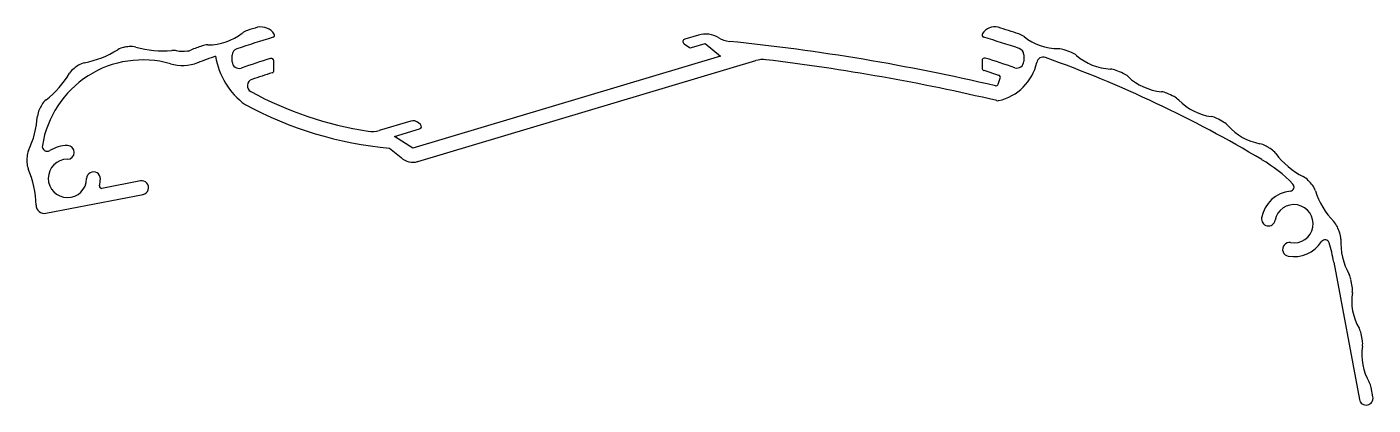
# Model space of a CAD drawing. Extents: x 455 to 617, y 487 to 532.
import ezdxf

# ---------------------------------------------------------------- set-up
doc = ezdxf.new("R2010")
doc.units = 0
doc.layers.get('0').update_dxf_attribs({"linetype": 'CONTINUOUS'})

msp = doc.modelspace()

# ---------------------------------------------------------------- linework, layer by layer
for p, q in [((534.04, 530.29), (534.7, 529.85)), ((535.77, 531.32), (534.12, 530.82)), ((534.95, 529.82), (536.58, 530.3)), ((536.58, 530.3), (538.43, 528.77)), ((479.81, 528.11), (479.81, 528.9)), ((538.43, 528.77), (501.5, 517.73)), ((574.81, 528.96), (574.81, 528.17)), ((484.82, 527.07), (484.81, 528.22)), ((502.07, 516.12), (542.65, 528.26)), ((569.81, 528.26), (569.82, 527.37)), ((570.03, 527.09), (571.8, 526.51)), ((571.76, 525.43), (571.99, 526.13)), ((501.23, 520.99), (497.45, 519.86)), ((502.42, 520.57), (502.18, 520.78)), ((499.27, 519.15), (502.3, 520.06)), ((501.5, 517.73), (499.27, 519.15)), ((498.69, 517.74), (500.1, 516.6)), ((468.79, 513.81), (464.17, 512.91)), ((457.45, 509.93), (469.1, 512.19)), ((612.02, 504.06), (615.11, 487.56)), ((614.25, 501.11), (614.09, 501.98)), ((615.47, 494.62), (615.31, 495.46)), ((616.73, 487.86), (616.52, 488.98))]:
    msp.add_line(p, q)
for centre, radius, start, end in [((482.25, 529.97), 2, 107.7496, 127.7566), ((527.36, 389.04), 149.98, 107.264, 107.7496), ((483.25, 530.4), 1.9, 32.6882, 102.1424), ((571.35, 530.53), 1.78, 77.2542, 146.4174), ((527.39, 389.01), 149.96, 71.7967, 72.7987), ((527.36, 389.03), 149.99, 109.947, 110.4955), ((476.87, 528.14), 2, 89.9399, 109.9471), ((476.88, 536.9), 6.76, 269.9399, 307.7566), ((527.38, 388.97), 148.35, 106.7147, 108.4815), ((484.64, 531.29), 0.25, 286.7147, 32.6882), ((534.21, 530.54), 0.3, 106.6482, 236.4646), ((536.63, 528.44), 3, 58.2836, 106.6482), ((539.79, 533.55), 3, 238.2836, 264.1823), ((513.82, 278.68), 253.19, 76.8517, 84.1823), ((570.12, 531.34), 0.3, 146.4174, 253.2918), ((527.38, 388.97), 148.35, 71.5776, 73.2918), ((573.61, 529.56), 2, 51.7897, 71.7967), ((579.03, 536.45), 6.76, 231.7897, 269.6059), ((459.9, 539.35), 11.56, 280.9042, 302.1945), ((467.13, 527.87), 2, 99.4035, 122.1944), ((469.08, 516.13), 13.91, 96.6951, 99.4035), ((467.69, 527.95), 2, 73.9042, 96.6952), ((471.45, 540.99), 11.56, 253.9041, 275.4936), ((472.75, 527.48), 2, 79.1197, 95.4936), ((473.88, 533.38), 4, 259.1197, 277.5733), ((474.14, 531.39), 2, 277.5734, 290.4954), ((527.37, 388.98), 148.33, 109.5213, 110.3992), ((486.75, 530.26), 9.07, 189.3505, 233.4916), ((480.61, 528.91), 0.8, 108.4815, 180.389), ((527.38, 388.97), 146, 107.111, 108.5772), ((484.51, 528.22), 0.3, 0.3887, 107.111), ((534.86, 530.1), 0.3, 236.4646, 286.6482), ((543.51, 525.38), 3, 83.1369, 106.6482), ((570.11, 528.26), 0.3, 72.9444, 180.3888), ((527.38, 388.97), 146, 71.4777, 72.9444), ((574.01, 528.96), 0.8, 0.3882, 71.5776), ((577.15, 527.87), 0.8, 70.2866, 167.7725), ((527.38, 388.97), 148.35, 59.1728, 70.2862), ((578.97, 527.68), 2, 69.598, 89.6059), ((527.38, 388.97), 150, 69.2378, 69.598), ((579.84, 527.36), 2, 49.2312, 69.2378), ((585.56, 533.99), 6.76, 229.2312, 267.0474), ((469.08, 516.13), 12.21, 74.307, 170.9035), ((462.01, 525.71), 2, 126.4035, 149.1944), ((469.08, 516.13), 13.91, 123.6951, 126.4035), ((462.47, 526.03), 2, 100.9042, 123.6951), ((473.82, 533), 5.32, 254.307, 290.3991), ((480.61, 528.12), 0.8, 180.389, 288.5772), ((527.38, 388.97), 144.3, 107.242, 108.2576), ((484.52, 527.07), 0.3, 287.242, 0.3887), ((513.62, 277.32), 252.86, 76.752, 83.1285), ((570.12, 527.37), 0.3, 180.3888, 251.9823), ((570.51, 529.31), 6, 282.3107, 347.7729), ((574.01, 528.16), 0.8, 251.4777, 0.3882), ((585.11, 525.24), 2, 67.04, 87.0474), ((527.38, 388.97), 150, 66.6798, 67.04), ((450.36, 532.66), 11.56, 307.9042, 329.1944), ((482.42, 525.24), 0.8, 108.2576, 241.4143), ((571.48, 525.52), 0.3, 256.8517, 341.9823), ((571.71, 526.23), 0.3, 341.9823, 71.9823), ((585.97, 524.88), 2, 46.6723, 66.6798), ((591.98, 531.25), 6.76, 226.6723, 264.4888), ((458.69, 521.96), 2, 127.9042, 150.6951), ((502.82, 562.68), 43.43, 241.4143, 261.1358), ((591.14, 522.53), 2, 64.4808, 84.4888), ((527.38, 388.97), 150, 64.1206, 64.4808), ((591.98, 522.13), 2, 44.1141, 64.1206), ((598.27, 528.23), 6.76, 224.1141, 261.9301), ((458.43, 521.46), 2, 153.4035, 176.1944), ((469.08, 516.13), 13.91, 150.6951, 153.4035), ((502.82, 562.68), 45.13, 241.6058, 264.7507), ((571.68, 523.94), 0.5, 256.752, 282.3107), ((444.89, 522.36), 11.56, 334.9042, 356.1944), ((501.52, 520.03), 1, 48.4144, 106.6482), ((502.22, 520.34), 0.3, 286.6482, 48.4144), ((597.04, 519.55), 2, 61.9223, 81.9301), ((527.38, 388.97), 150, 61.5621, 61.9223), ((597.86, 519.11), 2, 41.5554, 61.5621), ((604.41, 524.92), 6.76, 221.5554, 259.3716), ((496.59, 522.73), 3, 261.1358, 286.6482), ((457.18, 516.61), 2, 154.9042, 177.6951), ((457.61, 517.96), 0.6, 170.9035, 302.1264), ((460.03, 514.11), 3.95, 90.0045, 122.1264), ((460.03, 517.23), 0.825, 270.0044, 90.0044), ((602.8, 516.31), 2, 59.3642, 79.3716), ((527.38, 388.97), 150, 59.1728, 59.3642), ((594, 500.6), 20, 58.2929, 59.1728), ((603.46, 515.92), 2, 36.496, 58.2929), ((612.53, 522.62), 9.28, 216.496, 243.3544), ((469.08, 516.13), 13.91, 177.6951, 180.4035), ((457.17, 516.04), 2, 180.4035, 203.1944), ((460.03, 514.11), 2.3, 90.0044, 359.3893), ((501.49, 518.04), 2, 225.9726, 286.6482), ((594, 500.6), 18.35, 44.3517, 59.1728), ((444.7, 510.7), 11.56, 0.9441, 23.1944), ((463.16, 514.07), 0.825, 359.3893, 179.3894), ((460.03, 514.11), 3.95, 346.9304, 359.3893), ((468.94, 513), 0.825, 281.0044, 101.0044), ((607.47, 512.54), 2, 41.5576, 63.3544), ((594, 500.6), 20, 39.3503, 41.5576), ((464.12, 513.16), 0.25, 166.9304, 281.0044), ((607.25, 508.66), 3.95, 96.2811, 169.3894), ((606.76, 513.08), 0.5, 276.2808, 44.3517), ((607.92, 512.01), 2, 17.5535, 39.3503), ((618.67, 515.42), 9.28, 197.5535, 224.4119), ((457.26, 510.91), 1, 180.9441, 281.0044), ((607.25, 508.66), 2.3, 260.0043, 169.3893), ((604.18, 509.23), 0.825, 169.3893, 349.3892), ((610.61, 507.52), 2, 22.6151, 44.4119), ((594, 500.6), 20, 20.4557, 22.6151), ((610.86, 506.89), 2, 357.929, 20.4557), ((606.71, 505.58), 0.825, 80.0044, 260.0047), ((607.25, 508.66), 3.95, 260.0043, 327.0577), ((610.99, 506.24), 0.502, 17.2906, 147.0576), ((594.9, 501.23), 17.35, 9.4012, 17.2903), ((621.02, 506.53), 8.16, 177.929, 208.891), ((612.12, 501.62), 2, 10.6074, 28.891), ((612.28, 500.74), 2, 350.8575, 10.6074), ((620.68, 499.39), 6.5, 170.8575, 210.3574), ((613.34, 495.1), 2, 10.6074, 30.3574), ((613.5, 494.26), 2, 350.8575, 10.6074), ((621.89, 492.91), 6.5, 170.8575, 210.3574), ((614.56, 488.61), 2, 10.6073, 30.3574), ((615.92, 487.71), 0.825, 190.6969, 10.6969)]:
    msp.add_arc(centre, radius, start, end)

doc.saveas('drawing.dxf')
